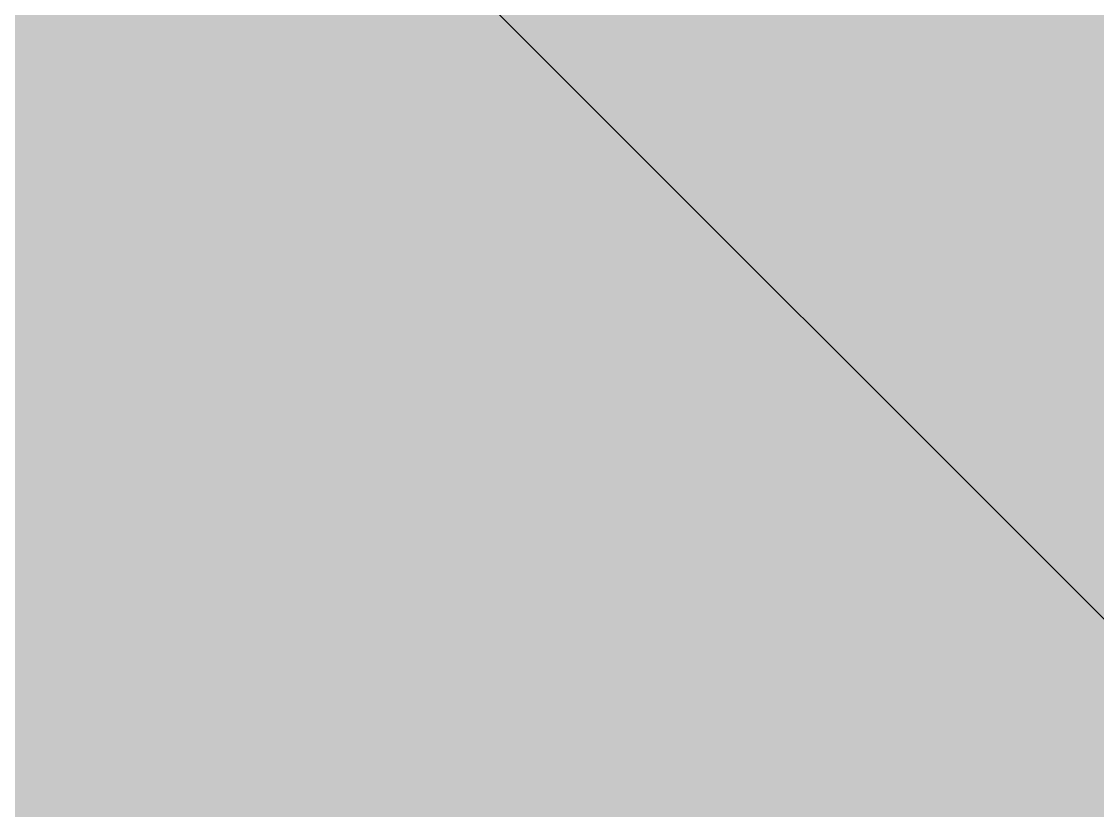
# Model space of a CAD drawing. Header units: inches. Extents: x 385 to 2249, y -1911 to -36.
# Drawn here: x 962.525 to 966.531, y -1755.023 to -1752.087 of the extents above; entities that cross this region are included whole.
import ezdxf

# ---------------------------------------------------------------- set-up
doc = ezdxf.new("R2010")
doc.units = ezdxf.units.IN
doc.header["$MEASUREMENT"] = 0
for name, color, linetype, lineweight in [('A-WALL', 113, 'Continuous', 13), ('A-WALL-PATT', 111, 'Continuous', 13), ('I-WALL', 2, 'Continuous', 13)]:
    doc.layers.add(name, color=color, linetype=linetype, lineweight=lineweight)

# ---------------------------------------------------------------- blocks, each defined once
blk = doc.blocks.new('Walls 32 - Walls 32-5059790-Level 7 REFLECTED CEILING')
at = {"layer": 'A-WALL', "lineweight": 9}
blk.add_hatch(color=7, dxfattribs=at).paths.add_polyline_path([(982.826, -1772.6446), (984.8877, -1772.6446), (911.9254, -1699.6826), (880.8129, -1730.7952), (890.5355, -1740.5178), (912.1023, -1718.9509), (922.5348, -1729.3834), (925.3633, -1726.555), (966.3728, -1767.5645), (963.5444, -1770.393), (965.796, -1772.6446), (976.5329, -1772.6446)], flags=0)
at = {"layer": 'A-WALL', "color": 8, "lineweight": 20}
blk.add_line((911.9256, -1699.6825), (984.8877, -1772.6446), dxfattribs=at)

msp = doc.modelspace()

# ---------------------------------------------------------------- hatches: boundary and pattern name
at = {"layer": 'A-WALL-PATT', "lineweight": 9}
msp.add_hatch(color=7, dxfattribs=at).paths.add_polyline_path([(989.8374, -1772.6446), (914.3848, -1697.2231), (911.9256, -1699.6825), (984.8877, -1772.6446), (986.1695, -1772.6446)], flags=0)

# ---------------------------------------------------------------- linework, layer by layer
at = {"layer": 'I-WALL', "color": 8, "lineweight": 20}
msp.add_line((984.8877, -1772.6446), (911.9254, -1699.6824), dxfattribs=at)

# ---------------------------------------------------------------- block references
at = {"layer": 'A-WALL', "lineweight": 9}
msp.add_blockref('Walls 32 - Walls 32-5059790-Level 7 REFLECTED CEILING', (0, 0), dxfattribs=at)

doc.saveas('drawing.dxf')
